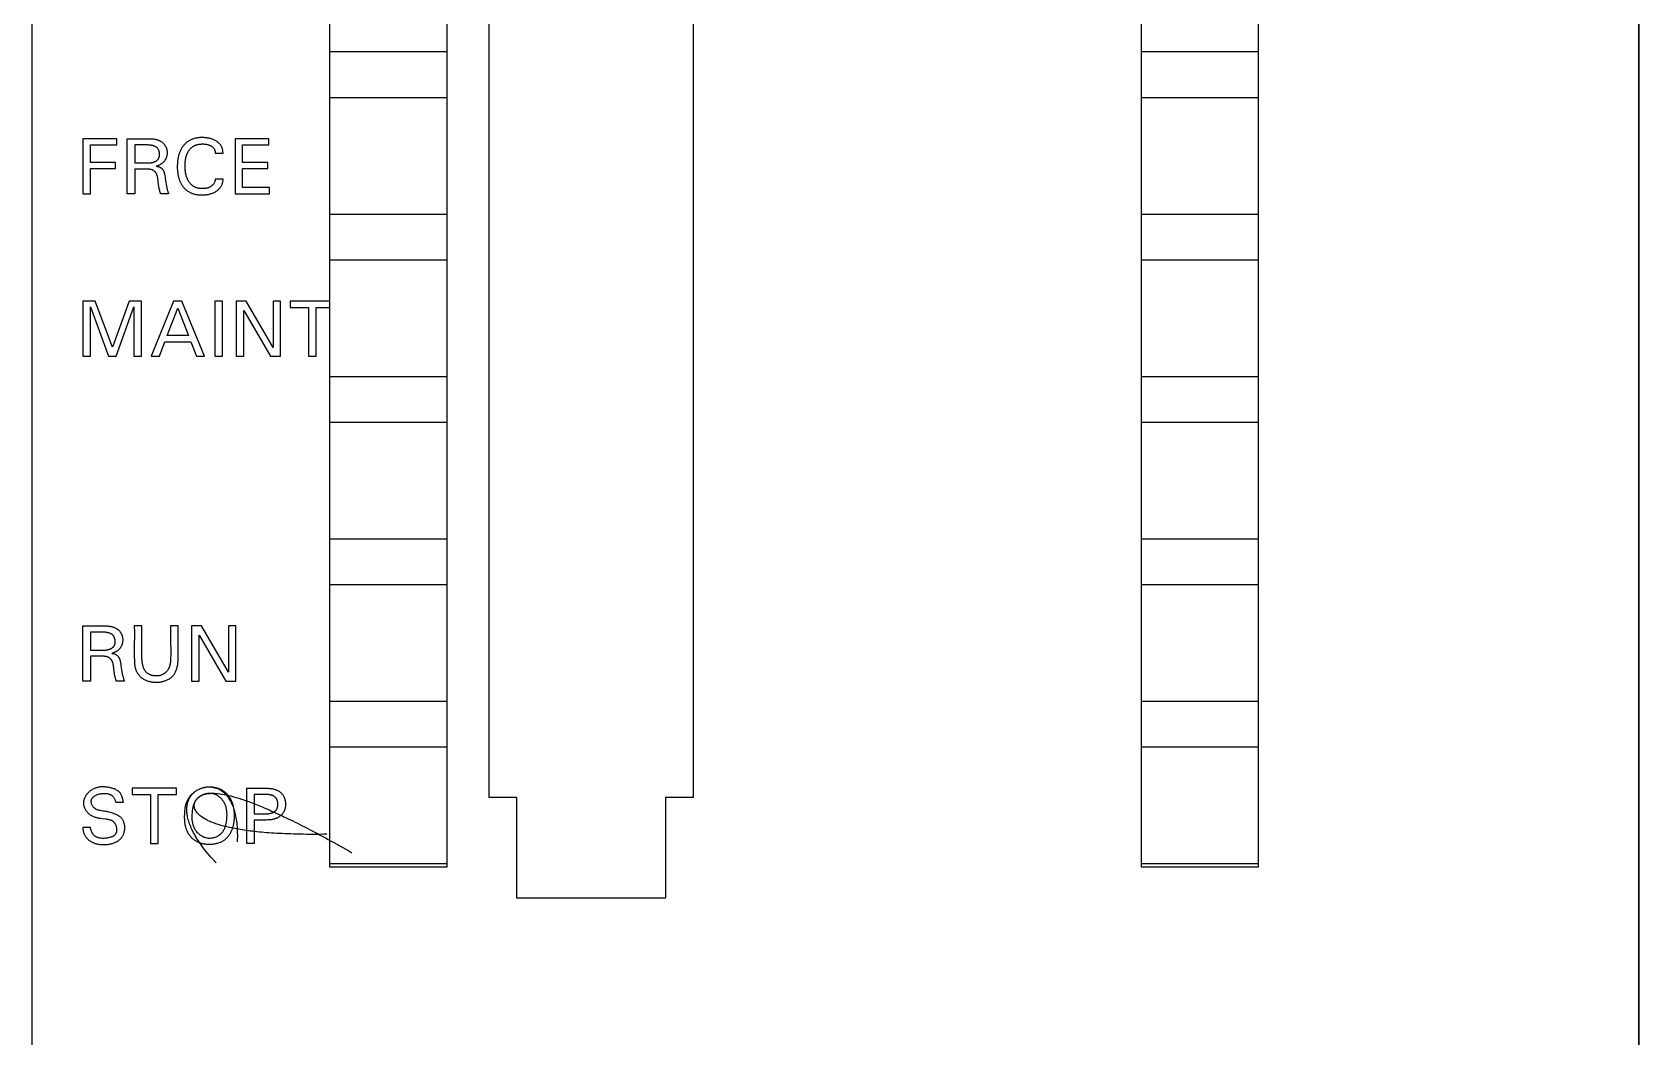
# Model space of a CAD drawing. Extents: x 430 to 1632, y -19 to 271.
# Drawn here: x 542.46 to 570.5, y 200.49 to 218.01 of the extents above; entities that cross this region are included whole.
import ezdxf

# ---------------------------------------------------------------- set-up
doc = ezdxf.new("R2010")
doc.units = 0
doc.header["$LTSCALE"] = 5
doc.header["$MEASUREMENT"] = 0
doc.layers.get('0').update_dxf_attribs({"linetype": 'CONTINUOUS'})

msp = doc.modelspace()

# ---------------------------------------------------------------- linework, layer by layer
at = {"linetype": 'Continuous'}
for p, q in [((542.455, 177.546), (542.455, 249.49)), ((570.496, 249.49), (570.496, 177.546)), ((547.653, 203.446), (547.653, 233.979)), ((549.692, 233.979), (549.692, 203.446)), ((561.815, 203.446), (561.815, 233.979)), ((563.854, 233.979), (563.854, 203.446)), ((550.428, 232.648), (550.428, 204.664)), ((553.997, 204.664), (553.997, 232.648)), ((549.692, 217.665), (547.653, 217.665)), ((563.854, 217.665), (561.815, 217.665)), ((547.653, 216.871), (549.692, 216.871)), ((561.815, 216.871), (563.854, 216.871)), ((543.34, 216.152), (543.34, 215.189)), ((543.933, 216.152), (543.34, 216.152)), ((543.471, 215.739), (543.471, 216.043)), ((543.471, 216.043), (543.933, 216.043)), ((543.933, 216.043), (543.933, 216.152)), ((544.114, 215.189), (544.114, 216.152)), ((544.114, 216.152), (544.476, 216.152)), ((544.245, 216.043), (544.245, 215.73)), ((545.997, 216.152), (545.997, 215.189)), ((546.584, 216.152), (545.997, 216.152)), ((546.129, 215.739), (546.129, 216.043)), ((546.129, 216.043), (546.584, 216.043)), ((546.584, 216.043), (546.584, 216.152)), ((543.909, 215.739), (543.471, 215.739)), ((543.909, 215.63), (543.909, 215.739)), ((544.245, 215.73), (544.293, 215.73)), ((544.293, 215.73), (544.342, 215.73)), ((545.652, 215.897), (545.787, 215.897)), ((546.566, 215.739), (546.129, 215.739)), ((546.566, 215.63), (546.566, 215.739)), ((543.471, 215.189), (543.471, 215.63)), ((543.471, 215.63), (543.909, 215.63)), ((544.245, 215.62), (544.245, 215.189)), ((544.779, 215.455), (544.79, 215.382)), ((545.787, 215.444), (545.652, 215.444)), ((546.129, 215.298), (546.129, 215.63)), ((546.129, 215.63), (546.566, 215.63)), ((543.34, 215.189), (543.471, 215.189)), ((544.245, 215.189), (544.114, 215.189)), ((544.837, 215.19), (544.697, 215.19)), ((545.997, 215.189), (546.597, 215.189)), ((546.597, 215.298), (546.129, 215.298)), ((546.597, 215.189), (546.597, 215.298)), ((549.692, 214.832), (547.653, 214.832)), ((563.854, 214.832), (561.815, 214.832)), ((547.653, 214.039), (549.692, 214.039)), ((561.815, 214.039), (563.854, 214.039)), ((543.34, 213.32), (543.34, 212.357)), ((543.553, 213.32), (543.34, 213.32)), ((543.471, 212.357), (543.471, 213.219)), ((543.471, 213.219), (543.789, 212.357)), ((543.856, 212.514), (543.553, 213.32)), ((544.148, 213.32), (543.856, 212.514)), ((543.921, 212.357), (544.23, 213.22)), ((544.362, 213.32), (544.148, 213.32)), ((544.23, 213.22), (544.23, 212.357)), ((544.362, 212.357), (544.362, 213.32)), ((544.925, 213.32), (544.53, 212.357)), ((544.814, 212.717), (544.998, 213.195)), ((545.07, 213.32), (544.925, 213.32)), ((544.998, 213.195), (545.183, 212.717)), ((545.465, 212.357), (545.07, 213.32)), ((545.644, 213.32), (545.644, 212.357)), ((545.775, 213.32), (545.644, 213.32)), ((545.775, 212.357), (545.775, 213.32)), ((546.017, 213.32), (546.017, 212.357)), ((546.188, 213.32), (546.017, 213.32)), ((546.148, 212.357), (546.148, 213.155)), ((546.148, 213.155), (546.613, 212.357)), ((546.659, 212.512), (546.188, 213.32)), ((546.659, 213.32), (546.659, 212.512)), ((546.79, 213.32), (546.659, 213.32)), ((546.79, 212.357), (546.79, 213.32)), ((546.956, 213.32), (546.956, 213.21)), ((547.653, 213.32), (546.956, 213.32)), ((546.956, 213.21), (547.279, 213.21)), ((547.279, 213.21), (547.279, 212.357)), ((547.411, 212.357), (547.411, 213.21)), ((547.411, 213.21), (547.653, 213.21)), ((544.676, 212.357), (544.771, 212.608)), ((544.771, 212.608), (545.225, 212.608)), ((545.183, 212.717), (544.814, 212.717)), ((545.225, 212.608), (545.322, 212.357)), ((543.34, 212.357), (543.471, 212.357)), ((543.789, 212.357), (543.921, 212.357)), ((544.23, 212.357), (544.362, 212.357)), ((544.53, 212.357), (544.676, 212.357)), ((545.322, 212.357), (545.465, 212.357)), ((545.644, 212.357), (545.775, 212.357)), ((546.017, 212.357), (546.148, 212.357)), ((546.613, 212.357), (546.79, 212.357)), ((547.279, 212.357), (547.411, 212.357)), ((549.692, 212), (547.653, 212)), ((563.854, 212), (561.815, 212)), ((547.653, 211.207), (549.692, 211.207)), ((561.815, 211.207), (563.854, 211.207)), ((549.692, 209.167), (547.653, 209.167)), ((563.854, 209.167), (561.815, 209.167)), ((547.653, 208.374), (549.692, 208.374)), ((561.815, 208.374), (563.854, 208.374)), ((543.34, 206.692), (543.34, 207.655)), ((543.34, 207.655), (543.702, 207.655)), ((543.471, 207.546), (543.471, 207.232)), ((544.238, 207.655), (544.239, 207.543)), ((544.37, 207.655), (544.238, 207.655)), ((545.003, 207.655), (544.872, 207.655)), ((545.239, 207.655), (545.239, 206.692)), ((545.41, 207.655), (545.239, 207.655)), ((545.881, 206.847), (545.41, 207.655)), ((545.881, 207.655), (545.881, 206.847)), ((546.012, 207.655), (545.881, 207.655)), ((546.012, 206.692), (546.012, 207.655)), ((543.471, 207.232), (543.519, 207.232)), ((543.519, 207.232), (543.568, 207.232)), ((545.37, 206.692), (545.37, 207.49)), ((545.37, 207.49), (545.835, 206.692)), ((543.471, 207.123), (543.471, 206.692)), ((544.005, 206.958), (544.016, 206.885)), ((543.471, 206.692), (543.34, 206.692)), ((544.063, 206.692), (543.923, 206.692)), ((545.239, 206.692), (545.37, 206.692)), ((545.835, 206.692), (546.012, 206.692)), ((549.692, 206.335), (547.653, 206.335)), ((563.854, 206.335), (561.815, 206.335)), ((547.653, 205.542), (549.692, 205.542)), ((561.815, 205.542), (563.854, 205.542)), ((544.198, 204.822), (544.198, 204.713)), ((544.976, 204.822), (544.198, 204.822)), ((544.198, 204.713), (544.521, 204.713)), ((544.521, 204.713), (544.521, 203.859)), ((544.653, 203.859), (544.653, 204.713)), ((544.653, 204.713), (544.976, 204.713)), ((544.976, 204.713), (544.976, 204.822)), ((546.201, 203.859), (546.201, 204.822)), ((546.201, 204.822), (546.318, 204.822)), ((546.332, 204.713), (546.332, 204.377)), ((543.913, 204.581), (544.047, 204.581)), ((550.428, 204.664), (550.91, 204.664)), ((550.91, 204.664), (550.91, 202.908)), ((553.516, 202.908), (553.516, 204.664)), ((553.516, 204.664), (553.997, 204.664)), ((546.332, 204.377), (546.419, 204.377)), ((546.332, 204.268), (546.332, 203.859)), ((543.472, 204.138), (543.34, 204.138)), ((544.521, 203.859), (544.653, 203.859)), ((546.332, 203.859), (546.201, 203.859)), ((549.692, 203.502), (547.653, 203.502)), ((549.692, 203.446), (547.653, 203.446)), ((563.854, 203.502), (561.815, 203.502)), ((563.854, 203.446), (561.815, 203.446)), ((550.91, 202.908), (553.516, 202.908))]:
    msp.add_line(p, q, dxfattribs=at)
msp.add_line((570.496, 177.561), (570.496, 248.992))
at = {"color": 7, "linetype": 'Continuous'}
msp.add_line((542.455, 86.058), (542.455, 248.64), dxfattribs=at)
at = {"linetype": 'Continuous'}
for points in [[(544.342, 216.043), (544.293, 216.043), (544.245, 216.043)], [(544.342, 215.73), (544.366, 215.73), (544.39, 215.73), (544.414, 215.729), (544.438, 215.729), (544.462, 215.729), (544.474, 215.729), (544.486, 215.729), (544.498, 215.73), (544.51, 215.731), (544.522, 215.732), (544.534, 215.733), (544.54, 215.734), (544.546, 215.735), (544.552, 215.736), (544.558, 215.737), (544.564, 215.739), (544.57, 215.74), (544.576, 215.742), (544.581, 215.744), (544.587, 215.746), (544.593, 215.748), (544.598, 215.751), (544.604, 215.753), (544.609, 215.756), (544.614, 215.759), (544.62, 215.762), (544.625, 215.766), (544.63, 215.77), (544.634, 215.774), (544.639, 215.778), (544.643, 215.782), (544.647, 215.786), (544.651, 215.791), (544.655, 215.796), (544.658, 215.801), (544.662, 215.806), (544.664, 215.811), (544.667, 215.816), (544.669, 215.822), (544.671, 215.828), (544.673, 215.833), (544.675, 215.839), (544.676, 215.845), (544.677, 215.851), (544.678, 215.857), (544.678, 215.864), (544.678, 215.87), (544.679, 215.876), (544.678, 215.882), (544.678, 215.889), (544.678, 215.895), (544.677, 215.901), (544.676, 215.907), (544.675, 215.914), (544.674, 215.92), (544.672, 215.926), (544.67, 215.932), (544.668, 215.938), (544.666, 215.944), (544.664, 215.949), (544.661, 215.955), (544.659, 215.96), (544.656, 215.966), (544.653, 215.971), (544.649, 215.976), (544.646, 215.981), (544.642, 215.985), (544.638, 215.99), (544.634, 215.994), (544.629, 215.998), (544.625, 216.002), (544.62, 216.005), (544.615, 216.008), (544.61, 216.012), (544.604, 216.014), (544.599, 216.017), (544.594, 216.02), (544.588, 216.022), (544.582, 216.024), (544.576, 216.026), (544.57, 216.028), (544.564, 216.03), (544.558, 216.031), (544.552, 216.033), (544.546, 216.034), (544.54, 216.035), (544.534, 216.036), (544.522, 216.038), (544.51, 216.039), (544.498, 216.041), (544.486, 216.041), (544.474, 216.042), (544.462, 216.042), (544.438, 216.043), (544.414, 216.043), (544.39, 216.043), (544.342, 216.043)], [(544.476, 216.152), (544.492, 216.152), (544.509, 216.152), (544.525, 216.151), (544.542, 216.15), (544.558, 216.149), (544.575, 216.147), (544.591, 216.144), (544.599, 216.142), (544.607, 216.141), (544.616, 216.139), (544.624, 216.137), (544.632, 216.134), (544.64, 216.132), (544.648, 216.129), (544.656, 216.126), (544.664, 216.123), (544.672, 216.12), (544.679, 216.116), (544.687, 216.112), (544.694, 216.109), (544.702, 216.104), (544.709, 216.1), (544.716, 216.095), (544.722, 216.09), (544.729, 216.085), (544.735, 216.08), (544.742, 216.075), (544.747, 216.069), (544.753, 216.063), (544.758, 216.057), (544.764, 216.05), (544.768, 216.043), (544.773, 216.037), (544.777, 216.029), (544.781, 216.022), (544.785, 216.015), (544.789, 216.007), (544.792, 215.999), (544.795, 215.992), (544.798, 215.984), (544.8, 215.976), (544.803, 215.968), (544.804, 215.96), (544.806, 215.951), (544.808, 215.943), (544.809, 215.935), (544.81, 215.927), (544.81, 215.918), (544.81, 215.91), (544.81, 215.902), (544.81, 215.893), (544.81, 215.885), (544.809, 215.877), (544.808, 215.869), (544.807, 215.861), (544.805, 215.852), (544.803, 215.844), (544.801, 215.836), (544.798, 215.828), (544.796, 215.82), (544.792, 215.813), (544.789, 215.805), (544.786, 215.797), (544.782, 215.79), (544.778, 215.783), (544.773, 215.776), (544.769, 215.769), (544.764, 215.762), (544.758, 215.756), (544.753, 215.749), (544.747, 215.743), (544.741, 215.738), (544.735, 215.732), (544.729, 215.727), (544.722, 215.722), (544.716, 215.717), (544.709, 215.712), (544.702, 215.708), (544.695, 215.703), (544.688, 215.699), (544.681, 215.695), (544.673, 215.691), (544.666, 215.688), (544.658, 215.685), (544.651, 215.681), (544.643, 215.679), (544.635, 215.676), (544.627, 215.673), (544.619, 215.671)], [(545.787, 215.897), (545.787, 215.91), (545.786, 215.923), (545.785, 215.937), (545.783, 215.95), (545.78, 215.963), (545.776, 215.976), (545.772, 215.988), (545.767, 216.001), (545.761, 216.013), (545.755, 216.025), (545.748, 216.036), (545.74, 216.047), (545.732, 216.057), (545.723, 216.067), (545.713, 216.076), (545.703, 216.085), (545.693, 216.093), (545.682, 216.101), (545.671, 216.109), (545.66, 216.116), (545.648, 216.122), (545.636, 216.128), (545.624, 216.133), (545.612, 216.139), (545.599, 216.143), (545.587, 216.147), (545.574, 216.151), (545.561, 216.155), (545.548, 216.158), (545.535, 216.161), (545.522, 216.163), (545.509, 216.165), (545.496, 216.167), (545.483, 216.168), (545.47, 216.169), (545.456, 216.17), (545.443, 216.171), (545.43, 216.171), (545.417, 216.171), (545.403, 216.171), (545.39, 216.17), (545.377, 216.17), (545.363, 216.168), (545.35, 216.167), (545.337, 216.165), (545.324, 216.163), (545.311, 216.161), (545.298, 216.158), (545.285, 216.154), (545.272, 216.151), (545.26, 216.146), (545.247, 216.142), (545.235, 216.137), (545.223, 216.131), (545.211, 216.125), (545.199, 216.119), (545.187, 216.112), (545.176, 216.105), (545.165, 216.097), (545.155, 216.089), (545.144, 216.081), (545.135, 216.072), (545.125, 216.063), (545.116, 216.053), (545.107, 216.043), (545.098, 216.033), (545.09, 216.023), (545.082, 216.012), (545.074, 216.001), (545.067, 215.99), (545.06, 215.978), (545.054, 215.967), (545.048, 215.955), (545.042, 215.943), (545.036, 215.931), (545.031, 215.919), (545.026, 215.906), (545.022, 215.894), (545.018, 215.881), (545.014, 215.868), (545.011, 215.856), (545.007, 215.843), (545.004, 215.83), (545.002, 215.817), (544.999, 215.804), (544.997, 215.79), (544.994, 215.764), (544.991, 215.738), (544.99, 215.711), (544.989, 215.685), (544.989, 215.658), (544.989, 215.632), (544.991, 215.605), (544.993, 215.579), (544.996, 215.552), (544.998, 215.539), (545, 215.526), (545.003, 215.513), (545.005, 215.5), (545.008, 215.487), (545.012, 215.474), (545.015, 215.461), (545.019, 215.449), (545.024, 215.436), (545.028, 215.424), (545.033, 215.411), (545.039, 215.399), (545.044, 215.387), (545.05, 215.375), (545.057, 215.363), (545.063, 215.352), (545.07, 215.341), (545.078, 215.33), (545.086, 215.319), (545.094, 215.308), (545.103, 215.298), (545.111, 215.288), (545.121, 215.279), (545.13, 215.27), (545.14, 215.261), (545.151, 215.252), (545.161, 215.244), (545.172, 215.237), (545.183, 215.229), (545.195, 215.223), (545.206, 215.216), (545.218, 215.21), (545.231, 215.205), (545.243, 215.2), (545.255, 215.195), (545.268, 215.191), (545.281, 215.187), (545.294, 215.184), (545.307, 215.181), (545.32, 215.178), (545.333, 215.176), (545.346, 215.174), (545.359, 215.173), (545.372, 215.172), (545.386, 215.171), (545.399, 215.17), (545.412, 215.17), (545.426, 215.17), (545.439, 215.17), (545.452, 215.171), (545.465, 215.172), (545.479, 215.173), (545.492, 215.174), (545.505, 215.176), (545.518, 215.178), (545.531, 215.181), (545.544, 215.184), (545.557, 215.187), (545.57, 215.19), (545.582, 215.194), (545.595, 215.199), (545.607, 215.204), (545.62, 215.209), (545.632, 215.215), (545.643, 215.221), (545.655, 215.227), (545.666, 215.234), (545.677, 215.242), (545.688, 215.25), (545.699, 215.258), (545.709, 215.267), (545.718, 215.276), (545.727, 215.286), (545.736, 215.296), (545.744, 215.306), (545.751, 215.318), (545.758, 215.329), (545.764, 215.341), (545.769, 215.353), (545.774, 215.366), (545.778, 215.379), (545.781, 215.391), (545.784, 215.405), (545.786, 215.418), (545.787, 215.431), (545.787, 215.444)], [(545.652, 215.444), (545.651, 215.435), (545.649, 215.426), (545.647, 215.417), (545.644, 215.409), (545.641, 215.4), (545.638, 215.391), (545.634, 215.383), (545.63, 215.375), (545.625, 215.367), (545.62, 215.36), (545.614, 215.353), (545.608, 215.346), (545.601, 215.339), (545.595, 215.333), (545.587, 215.327), (545.58, 215.322), (545.572, 215.317), (545.565, 215.312), (545.556, 215.308), (545.548, 215.304), (545.54, 215.3), (545.531, 215.297), (545.523, 215.294), (545.514, 215.291), (545.505, 215.289), (545.496, 215.287), (545.487, 215.285), (545.478, 215.283), (545.469, 215.282), (545.46, 215.281), (545.451, 215.281), (545.442, 215.28), (545.433, 215.28), (545.424, 215.28), (545.415, 215.28), (545.405, 215.28), (545.396, 215.281), (545.387, 215.282), (545.378, 215.283), (545.369, 215.284), (545.36, 215.286), (545.351, 215.288), (545.342, 215.29), (545.333, 215.292), (545.324, 215.295), (545.316, 215.298), (545.307, 215.302), (545.299, 215.305), (545.291, 215.309), (545.283, 215.314), (545.275, 215.318), (545.267, 215.323), (545.259, 215.328), (545.252, 215.334), (545.245, 215.34), (545.238, 215.346), (545.231, 215.352), (545.225, 215.358), (545.219, 215.365), (545.213, 215.372), (545.207, 215.379), (545.201, 215.387), (545.196, 215.394), (545.191, 215.402), (545.186, 215.41), (545.181, 215.417), (545.177, 215.425), (545.173, 215.434), (545.169, 215.442), (545.165, 215.45), (545.161, 215.459), (545.158, 215.467), (545.155, 215.476), (545.152, 215.484), (545.146, 215.502), (545.142, 215.519), (545.138, 215.537), (545.134, 215.555), (545.131, 215.573), (545.129, 215.591), (545.127, 215.609), (545.125, 215.628), (545.124, 215.646), (545.124, 215.664), (545.124, 215.682), (545.124, 215.701), (545.125, 215.719), (545.126, 215.737), (545.127, 215.755), (545.13, 215.773), (545.132, 215.791), (545.136, 215.809), (545.14, 215.827), (545.142, 215.836), (545.145, 215.845), (545.148, 215.854), (545.15, 215.862), (545.154, 215.871), (545.157, 215.879), (545.16, 215.888), (545.164, 215.896), (545.168, 215.904), (545.172, 215.913), (545.177, 215.921), (545.181, 215.928), (545.186, 215.936), (545.191, 215.944), (545.197, 215.951), (545.202, 215.959), (545.208, 215.966), (545.214, 215.973), (545.22, 215.979), (545.227, 215.986), (545.233, 215.992), (545.24, 215.998), (545.248, 216.004), (545.255, 216.009), (545.262, 216.014), (545.27, 216.019), (545.278, 216.024), (545.286, 216.028), (545.294, 216.032), (545.303, 216.036), (545.311, 216.039), (545.32, 216.043), (545.329, 216.045), (545.337, 216.048), (545.346, 216.05), (545.355, 216.052), (545.364, 216.054), (545.373, 216.056), (545.382, 216.057), (545.391, 216.058), (545.401, 216.059), (545.41, 216.059), (545.419, 216.06), (545.428, 216.06), (545.437, 216.06), (545.446, 216.06), (545.455, 216.059), (545.465, 216.059), (545.474, 216.058), (545.483, 216.057), (545.492, 216.055), (545.501, 216.054), (545.51, 216.052), (545.519, 216.049), (545.527, 216.047), (545.536, 216.044), (545.545, 216.041), (545.553, 216.037), (545.561, 216.034), (545.569, 216.029), (545.577, 216.025), (545.585, 216.02), (545.593, 216.015), (545.6, 216.009), (545.607, 216.003), (545.614, 215.997), (545.62, 215.99), (545.625, 215.983), (545.63, 215.975), (545.635, 215.967), (545.639, 215.959), (545.643, 215.951), (545.646, 215.942), (545.648, 215.933), (545.65, 215.924), (545.651, 215.915), (545.652, 215.906), (545.652, 215.897)], [(544.619, 215.671), (544.626, 215.671), (544.632, 215.67), (544.639, 215.669), (544.645, 215.668), (544.651, 215.667), (544.657, 215.666), (544.663, 215.664), (544.669, 215.662), (544.675, 215.66), (544.68, 215.658), (544.686, 215.655), (544.691, 215.652), (544.696, 215.649), (544.701, 215.645), (544.706, 215.641), (544.711, 215.637), (544.716, 215.633), (544.72, 215.629), (544.725, 215.624), (544.729, 215.62), (544.733, 215.615), (544.737, 215.61), (544.74, 215.604), (544.743, 215.599), (544.746, 215.594), (544.749, 215.588), (544.752, 215.583), (544.754, 215.577), (544.756, 215.571), (544.758, 215.565), (544.76, 215.559), (544.762, 215.553), (544.763, 215.547), (544.765, 215.541), (544.767, 215.529), (544.77, 215.517), (544.772, 215.504), (544.776, 215.48), (544.779, 215.455)], [(544.358, 215.62), (544.302, 215.62), (544.245, 215.62)], [(544.697, 215.19), (544.693, 215.203), (544.689, 215.217), (544.685, 215.231), (544.682, 215.244), (544.678, 215.258), (544.675, 215.272), (544.672, 215.285), (544.669, 215.299), (544.666, 215.313), (544.664, 215.327), (544.662, 215.341), (544.66, 215.355), (544.658, 215.369), (544.657, 215.384), (544.654, 215.413), (544.653, 215.427), (544.651, 215.441), (544.649, 215.456), (544.648, 215.463), (544.647, 215.47), (544.646, 215.477), (544.644, 215.483), (544.643, 215.49), (544.641, 215.497), (544.639, 215.504), (544.637, 215.511), (544.634, 215.517), (544.631, 215.524), (544.629, 215.53), (544.625, 215.536), (544.622, 215.542), (544.618, 215.549), (544.614, 215.555), (544.61, 215.56), (544.606, 215.566), (544.601, 215.572), (544.596, 215.577), (544.591, 215.582), (544.585, 215.587), (544.579, 215.591), (544.574, 215.595), (544.568, 215.599), (544.561, 215.603), (544.555, 215.606), (544.549, 215.609), (544.542, 215.611), (544.535, 215.613), (544.529, 215.615), (544.522, 215.616), (544.515, 215.617), (544.508, 215.618), (544.5, 215.619), (544.493, 215.62), (544.486, 215.62), (544.472, 215.62), (544.443, 215.62), (544.415, 215.621), (544.358, 215.62)], [(544.79, 215.382), (544.794, 215.357), (544.796, 215.345), (544.798, 215.333), (544.801, 215.321), (544.803, 215.309), (544.806, 215.297), (544.808, 215.285), (544.811, 215.273), (544.814, 215.261), (544.818, 215.249), (544.821, 215.237), (544.825, 215.225), (544.829, 215.213), (544.833, 215.201), (544.837, 215.19)], [(543.568, 207.546), (543.519, 207.546), (543.471, 207.546)], [(543.568, 207.232), (543.592, 207.232), (543.616, 207.232), (543.64, 207.232), (543.664, 207.232), (543.688, 207.231), (543.7, 207.232), (543.712, 207.232), (543.724, 207.232), (543.736, 207.233), (543.748, 207.234), (543.76, 207.236), (543.766, 207.237), (543.772, 207.238), (543.778, 207.239), (543.784, 207.24), (543.79, 207.241), (543.796, 207.243), (543.802, 207.245), (543.807, 207.246), (543.813, 207.249), (543.819, 207.251), (543.824, 207.253), (543.83, 207.256), (543.835, 207.259), (543.84, 207.262), (543.846, 207.265), (543.851, 207.269), (543.856, 207.272), (543.86, 207.276), (543.865, 207.28), (543.869, 207.285), (543.873, 207.289), (543.877, 207.294), (543.881, 207.298), (543.884, 207.303), (543.888, 207.308), (543.89, 207.314), (543.893, 207.319), (543.895, 207.325), (543.897, 207.33), (543.899, 207.336), (543.901, 207.342), (543.902, 207.348), (543.903, 207.354), (543.904, 207.36), (543.904, 207.366), (543.904, 207.372), (543.905, 207.379), (543.904, 207.385), (543.904, 207.391), (543.904, 207.398), (543.903, 207.404), (543.902, 207.41), (543.901, 207.416), (543.9, 207.422), (543.898, 207.429), (543.896, 207.435), (543.894, 207.44), (543.892, 207.446), (543.89, 207.452), (543.887, 207.458), (543.885, 207.463), (543.882, 207.468), (543.879, 207.474), (543.875, 207.479), (543.872, 207.483), (543.868, 207.488), (543.864, 207.492), (543.86, 207.497), (543.855, 207.501), (543.851, 207.504), (543.846, 207.508), (543.841, 207.511), (543.836, 207.514), (543.831, 207.517), (543.825, 207.52), (543.82, 207.522), (543.814, 207.525), (543.808, 207.527), (543.802, 207.529), (543.796, 207.531), (543.79, 207.532), (543.784, 207.534), (543.778, 207.535), (543.772, 207.537), (543.766, 207.538), (543.76, 207.539), (543.748, 207.541), (543.736, 207.542), (543.724, 207.543), (543.712, 207.544), (543.7, 207.545), (543.688, 207.545), (543.664, 207.546), (543.64, 207.546), (543.616, 207.546), (543.568, 207.546)], [(543.702, 207.655), (543.718, 207.655), (543.735, 207.654), (543.751, 207.654), (543.768, 207.653), (543.784, 207.651), (543.801, 207.649), (543.817, 207.647), (543.825, 207.645), (543.834, 207.643), (543.842, 207.641), (543.85, 207.639), (543.858, 207.637), (543.866, 207.635), (543.874, 207.632), (543.882, 207.629), (543.89, 207.626), (543.898, 207.622), (543.905, 207.619), (543.913, 207.615), (543.92, 207.611), (543.928, 207.607), (543.935, 207.603), (543.942, 207.598), (543.949, 207.593), (543.955, 207.588), (543.961, 207.583), (543.968, 207.577), (543.973, 207.572), (543.979, 207.566), (543.984, 207.559), (543.99, 207.553), (543.994, 207.546), (543.999, 207.539), (544.003, 207.532), (544.007, 207.525), (544.011, 207.517), (544.015, 207.51), (544.018, 207.502), (544.021, 207.494), (544.024, 207.486), (544.026, 207.478), (544.029, 207.47), (544.03, 207.462), (544.032, 207.454), (544.034, 207.446), (544.035, 207.438), (544.036, 207.429), (544.036, 207.421), (544.036, 207.413), (544.037, 207.404), (544.036, 207.396), (544.036, 207.388), (544.035, 207.38), (544.034, 207.371), (544.033, 207.363), (544.031, 207.355), (544.029, 207.347), (544.027, 207.339), (544.024, 207.331), (544.022, 207.323), (544.018, 207.315), (544.015, 207.308), (544.012, 207.3), (544.008, 207.293), (544.004, 207.286), (543.999, 207.278), (543.995, 207.272), (543.99, 207.265), (543.984, 207.258), (543.979, 207.252), (543.973, 207.246), (543.967, 207.24), (543.961, 207.235), (543.955, 207.229), (543.949, 207.224), (543.942, 207.219), (543.935, 207.215), (543.928, 207.21), (543.921, 207.206), (543.914, 207.202), (543.907, 207.198), (543.899, 207.194), (543.892, 207.191), (543.884, 207.187), (543.877, 207.184), (543.869, 207.181), (543.861, 207.178), (543.853, 207.176), (543.845, 207.174)], [(544.239, 207.543), (544.239, 207.486), (544.239, 207.43), (544.238, 207.374), (544.238, 207.318), (544.238, 207.262), (544.238, 207.206), (544.238, 207.15), (544.238, 207.094), (544.239, 207.066), (544.239, 207.038), (544.241, 207.01), (544.242, 206.996), (544.243, 206.982), (544.245, 206.968), (544.247, 206.954), (544.25, 206.94), (544.253, 206.926), (544.257, 206.912), (544.261, 206.899), (544.266, 206.886), (544.272, 206.872), (544.277, 206.859), (544.284, 206.847), (544.291, 206.834), (544.298, 206.822), (544.306, 206.81), (544.315, 206.799), (544.324, 206.788), (544.333, 206.778), (544.343, 206.768), (544.354, 206.759), (544.365, 206.75), (544.376, 206.742), (544.388, 206.734), (544.4, 206.726), (544.413, 206.72), (544.425, 206.713), (544.438, 206.707), (544.452, 206.702), (544.465, 206.697), (544.479, 206.692), (544.492, 206.688), (544.506, 206.684), (544.52, 206.681), (544.534, 206.678), (544.548, 206.676), (544.562, 206.674), (544.576, 206.672), (544.59, 206.671), (544.604, 206.671), (544.618, 206.67), (544.632, 206.67), (544.646, 206.671), (544.66, 206.672), (544.674, 206.673), (544.688, 206.675), (544.702, 206.678), (544.716, 206.68), (544.731, 206.683), (544.744, 206.687), (544.758, 206.691), (544.772, 206.696), (544.786, 206.7), (544.799, 206.706), (544.812, 206.712), (544.825, 206.718), (544.838, 206.725), (544.85, 206.732), (544.862, 206.74), (544.874, 206.748), (544.885, 206.756), (544.895, 206.766), (544.905, 206.775), (544.915, 206.785), (544.924, 206.796), (544.932, 206.807), (544.94, 206.818), (544.947, 206.83), (544.953, 206.842), (544.959, 206.855), (544.965, 206.868), (544.97, 206.881), (544.975, 206.894), (544.979, 206.908), (544.983, 206.922), (544.987, 206.936), (544.99, 206.95), (544.992, 206.965), (544.995, 206.979), (544.997, 206.994), (544.999, 207.008), (545, 207.023), (545.002, 207.037), (545.003, 207.066), (545.005, 207.094), (545.005, 207.123), (545.005, 207.151), (545.004, 207.206), (545.003, 207.262), (545.002, 207.318), (545.002, 207.374), (545.003, 207.486)], [(544.872, 207.655), (544.872, 207.59), (544.872, 207.525), (544.871, 207.46), (544.872, 207.396), (544.872, 207.331), (544.873, 207.267), (544.874, 207.202), (544.873, 207.17), (544.873, 207.137), (544.872, 207.104), (544.871, 207.071), (544.871, 207.055), (544.869, 207.038), (544.868, 207.022), (544.866, 207.006), (544.864, 206.99), (544.86, 206.974), (544.859, 206.966), (544.857, 206.958), (544.854, 206.95), (544.852, 206.943), (544.849, 206.935), (544.846, 206.928), (544.843, 206.92), (544.839, 206.913), (544.836, 206.906), (544.832, 206.899), (544.827, 206.892), (544.823, 206.885), (544.818, 206.878), (544.813, 206.872), (544.808, 206.865), (544.802, 206.859), (544.797, 206.853), (544.791, 206.847), (544.784, 206.842), (544.778, 206.836), (544.772, 206.831), (544.765, 206.826), (544.758, 206.821), (544.751, 206.817), (544.744, 206.812), (544.736, 206.808), (544.729, 206.804), (544.721, 206.801), (544.713, 206.797), (544.706, 206.794), (544.698, 206.791), (544.689, 206.789), (544.681, 206.787), (544.673, 206.785), (544.664, 206.783), (544.656, 206.782), (544.647, 206.781), (544.639, 206.78), (544.63, 206.78), (544.622, 206.78), (544.613, 206.78), (544.604, 206.78), (544.596, 206.781), (544.587, 206.782), (544.579, 206.783), (544.57, 206.785), (544.562, 206.786), (544.553, 206.788), (544.545, 206.791), (544.537, 206.793), (544.529, 206.796), (544.521, 206.799), (544.513, 206.802), (544.506, 206.806), (544.498, 206.81), (544.491, 206.814), (544.484, 206.818), (544.477, 206.822), (544.471, 206.827), (544.464, 206.832), (544.458, 206.837), (544.452, 206.843), (544.447, 206.848), (544.441, 206.854), (544.436, 206.86), (544.431, 206.866), (544.427, 206.873), (544.423, 206.879), (544.418, 206.886), (544.414, 206.893), (544.411, 206.9), (544.407, 206.907), (544.404, 206.915), (544.401, 206.922), (544.398, 206.93), (544.395, 206.938), (544.39, 206.954), (544.386, 206.97), (544.382, 206.986), (544.379, 207.003), (544.377, 207.02), (544.374, 207.037), (544.373, 207.054), (544.371, 207.071), (544.37, 207.088), (544.369, 207.105), (544.368, 207.122), (544.367, 207.138), (544.367, 207.171), (544.367, 207.203), (544.367, 207.236), (544.368, 207.268), (544.369, 207.331), (544.37, 207.363), (544.371, 207.395), (544.371, 207.428), (544.371, 207.46), (544.371, 207.525), (544.37, 207.59), (544.37, 207.655)], [(545.003, 207.486), (545.003, 207.543), (545.003, 207.599), (545.003, 207.655)], [(543.584, 207.123), (543.528, 207.123), (543.471, 207.123)], [(543.923, 206.692), (543.919, 206.706), (543.915, 206.72), (543.911, 206.733), (543.908, 206.747), (543.904, 206.761), (543.901, 206.774), (543.898, 206.788), (543.895, 206.802), (543.892, 206.816), (543.89, 206.83), (543.888, 206.844), (543.886, 206.858), (543.884, 206.872), (543.883, 206.886), (543.88, 206.915), (543.879, 206.93), (543.877, 206.944), (543.875, 206.958), (543.874, 206.965), (543.873, 206.972), (543.872, 206.979), (543.87, 206.986), (543.869, 206.993), (543.867, 207), (543.865, 207.007), (543.863, 207.013), (543.86, 207.02), (543.857, 207.026), (543.855, 207.033), (543.851, 207.039), (543.848, 207.045), (543.844, 207.051), (543.84, 207.057), (543.836, 207.063), (543.832, 207.069), (543.827, 207.074), (543.822, 207.08), (543.817, 207.085), (543.811, 207.089), (543.805, 207.094), (543.8, 207.098), (543.794, 207.102), (543.787, 207.105), (543.781, 207.109), (543.775, 207.111), (543.768, 207.114), (543.761, 207.116), (543.755, 207.118), (543.748, 207.119), (543.741, 207.12), (543.734, 207.121), (543.727, 207.122), (543.719, 207.122), (543.712, 207.123), (543.698, 207.123), (543.669, 207.123), (543.641, 207.123), (543.584, 207.123)], [(543.845, 207.174), (543.852, 207.173), (543.859, 207.173), (543.865, 207.172), (543.871, 207.171), (543.877, 207.17), (543.883, 207.169), (543.889, 207.167), (543.895, 207.165), (543.901, 207.163), (543.906, 207.16), (543.912, 207.158), (543.917, 207.155), (543.922, 207.151), (543.927, 207.148), (543.932, 207.144), (543.937, 207.14), (543.942, 207.136), (543.946, 207.132), (543.951, 207.127), (543.955, 207.122), (543.959, 207.117), (543.963, 207.112), (543.966, 207.107), (543.969, 207.102), (543.972, 207.096), (543.975, 207.091), (543.978, 207.085), (543.98, 207.08), (543.982, 207.074), (543.984, 207.068), (543.986, 207.062), (543.988, 207.056), (543.989, 207.05), (543.991, 207.044), (543.993, 207.032), (543.996, 207.019), (543.998, 207.007), (544.002, 206.982), (544.005, 206.958)], [(544.016, 206.885), (544.02, 206.86), (544.022, 206.848), (544.024, 206.836), (544.027, 206.824), (544.029, 206.811), (544.032, 206.799), (544.034, 206.787), (544.037, 206.775), (544.041, 206.763), (544.044, 206.751), (544.047, 206.74), (544.051, 206.728), (544.055, 206.716), (544.059, 206.704), (544.063, 206.692)], [(543.34, 204.138), (543.34, 204.127), (543.34, 204.115), (543.341, 204.104), (543.343, 204.093), (543.345, 204.082), (543.347, 204.072), (543.349, 204.061), (543.352, 204.051), (543.356, 204.041), (543.36, 204.031), (543.364, 204.021), (543.369, 204.011), (543.374, 204.001), (543.379, 203.992), (543.385, 203.982), (543.392, 203.973), (543.398, 203.964), (543.405, 203.956), (543.413, 203.947), (543.42, 203.939), (543.428, 203.932), (543.436, 203.924), (543.445, 203.917), (543.454, 203.91), (543.463, 203.904), (543.472, 203.898), (543.481, 203.892), (543.491, 203.887), (543.501, 203.882), (543.511, 203.877), (543.521, 203.873), (543.531, 203.869), (543.541, 203.865), (543.552, 203.861), (543.562, 203.858), (543.573, 203.855), (543.584, 203.852), (543.595, 203.85), (543.606, 203.848), (543.617, 203.846), (543.639, 203.842), (543.66, 203.84), (543.682, 203.838), (543.704, 203.838), (543.715, 203.838), (543.726, 203.838), (543.737, 203.839), (543.748, 203.839), (543.759, 203.84), (543.77, 203.841), (543.781, 203.843), (543.792, 203.844), (543.803, 203.846), (543.814, 203.849), (543.824, 203.851), (543.835, 203.854), (543.846, 203.857), (543.857, 203.86), (543.867, 203.863), (543.878, 203.867), (543.889, 203.871), (543.899, 203.875), (543.909, 203.88), (543.919, 203.885), (543.929, 203.89), (543.939, 203.895), (543.948, 203.901), (543.958, 203.907), (543.967, 203.913), (543.975, 203.92), (543.984, 203.927), (543.992, 203.935), (543.999, 203.942), (544.007, 203.95), (544.014, 203.959), (544.02, 203.967), (544.026, 203.976), (544.032, 203.986), (544.038, 203.995), (544.043, 204.005), (544.047, 204.015), (544.052, 204.025), (544.055, 204.036), (544.059, 204.046), (544.062, 204.057), (544.064, 204.068), (544.067, 204.079), (544.069, 204.09), (544.07, 204.102), (544.071, 204.113), (544.072, 204.125), (544.072, 204.136), (544.071, 204.148), (544.071, 204.159), (544.07, 204.171), (544.068, 204.182), (544.066, 204.193), (544.064, 204.204), (544.061, 204.215), (544.058, 204.226), (544.054, 204.237), (544.05, 204.247), (544.045, 204.257), (544.04, 204.266), (544.034, 204.276), (544.028, 204.285), (544.022, 204.293), (544.014, 204.301), (544.007, 204.309), (543.999, 204.316), (543.99, 204.323), (543.982, 204.33), (543.973, 204.336), (543.963, 204.341), (543.953, 204.347), (543.944, 204.352), (543.934, 204.357), (543.923, 204.362), (543.903, 204.37), (543.882, 204.378), (543.861, 204.386), (543.84, 204.392), (543.819, 204.399), (543.798, 204.404), (543.777, 204.409), (543.756, 204.414), (543.734, 204.417), (543.712, 204.421), (543.689, 204.424), (543.667, 204.427), (543.645, 204.431), (543.634, 204.433), (543.623, 204.435), (543.612, 204.438), (543.602, 204.441), (543.591, 204.445), (543.581, 204.449), (543.572, 204.454), (543.562, 204.46), (543.553, 204.466), (543.544, 204.473), (543.536, 204.48), (543.528, 204.489), (543.521, 204.498), (543.514, 204.507), (543.508, 204.517), (543.503, 204.528), (543.498, 204.539), (543.494, 204.55), (543.491, 204.561), (543.489, 204.572), (543.488, 204.578), (543.487, 204.583), (543.487, 204.589), (543.487, 204.594), (543.487, 204.6), (543.488, 204.605), (543.488, 204.61), (543.489, 204.615), (543.491, 204.62), (543.492, 204.625), (543.494, 204.63), (543.496, 204.635), (543.499, 204.639), (543.501, 204.644), (543.504, 204.648), (543.507, 204.652), (543.511, 204.656), (543.514, 204.66), (543.522, 204.668), (543.53, 204.675), (543.539, 204.682), (543.549, 204.689), (543.559, 204.695), (543.57, 204.7), (543.581, 204.705), (543.593, 204.71), (543.604, 204.714), (543.616, 204.718), (543.628, 204.722), (543.64, 204.725), (543.653, 204.727), (543.665, 204.729), (543.677, 204.731), (543.689, 204.732), (543.701, 204.733), (543.713, 204.733), (543.725, 204.733), (543.736, 204.732), (543.748, 204.731), (543.759, 204.73), (543.77, 204.728), (543.781, 204.725), (543.792, 204.722), (543.802, 204.719), (543.812, 204.715), (543.821, 204.71), (543.83, 204.705), (543.839, 204.7)], [(544.047, 204.581), (544.044, 204.598), (544.042, 204.613), (544.039, 204.628), (544.035, 204.643), (544.031, 204.657), (544.027, 204.671), (544.022, 204.684), (544.016, 204.696), (544.01, 204.709), (544.004, 204.72), (543.996, 204.731), (543.989, 204.741), (543.98, 204.751), (543.971, 204.76), (543.961, 204.769), (543.951, 204.777), (543.94, 204.784), (543.928, 204.791), (543.916, 204.798), (543.903, 204.804), (543.891, 204.809), (543.877, 204.814), (543.864, 204.819), (543.85, 204.823), (543.836, 204.826), (543.822, 204.83), (543.807, 204.833), (543.793, 204.835), (543.778, 204.838), (543.764, 204.84), (543.749, 204.841), (543.735, 204.843), (543.721, 204.844), (543.706, 204.845), (543.692, 204.845), (543.678, 204.845), (543.664, 204.844), (543.65, 204.844), (543.636, 204.842), (543.622, 204.84), (543.609, 204.838), (543.595, 204.835), (543.582, 204.832), (543.568, 204.828), (543.555, 204.823), (543.542, 204.818), (543.529, 204.812), (543.516, 204.806), (543.504, 204.799), (543.491, 204.791), (543.479, 204.783), (543.467, 204.774), (543.456, 204.764), (543.445, 204.754), (543.434, 204.744), (543.424, 204.733), (543.414, 204.722), (543.404, 204.71), (543.396, 204.698), (543.388, 204.686), (543.38, 204.673), (543.374, 204.66), (543.368, 204.647), (543.363, 204.634), (543.358, 204.62), (543.357, 204.613), (543.355, 204.607), (543.354, 204.6), (543.352, 204.593), (543.352, 204.586), (543.351, 204.579), (543.351, 204.572), (543.35, 204.565), (543.351, 204.558), (543.351, 204.551), (543.352, 204.544), (543.352, 204.537), (543.354, 204.53), (543.355, 204.523), (543.358, 204.51), (543.363, 204.496), (543.368, 204.483), (543.374, 204.469), (543.38, 204.456), (543.387, 204.444), (543.395, 204.432), (543.404, 204.42), (543.413, 204.409), (543.423, 204.398), (543.433, 204.388), (543.443, 204.378), (543.454, 204.369), (543.465, 204.361), (543.476, 204.353), (543.488, 204.346), (543.5, 204.34), (543.513, 204.334), (543.525, 204.328), (543.538, 204.324), (543.551, 204.319), (543.565, 204.315), (543.578, 204.311), (543.592, 204.308), (543.606, 204.305), (543.62, 204.303), (543.634, 204.3), (543.648, 204.298), (543.677, 204.294), (543.736, 204.288)], [(545.245, 203.953), (545.235, 203.963), (545.226, 203.973), (545.217, 203.984), (545.208, 203.995), (545.2, 204.006), (545.192, 204.017), (545.185, 204.029), (545.178, 204.041), (545.171, 204.053), (545.165, 204.065), (545.159, 204.077), (545.154, 204.09), (545.149, 204.103), (545.145, 204.116), (545.141, 204.129), (545.137, 204.142), (545.134, 204.155), (545.131, 204.169), (545.128, 204.182), (545.126, 204.196), (545.122, 204.223), (545.119, 204.251), (545.118, 204.279), (545.117, 204.308), (545.117, 204.336), (545.118, 204.365), (545.119, 204.393), (545.121, 204.421), (545.124, 204.45), (545.127, 204.477), (545.132, 204.505), (545.134, 204.518), (545.138, 204.532), (545.141, 204.545), (545.145, 204.558), (545.149, 204.571), (545.154, 204.584), (545.159, 204.597), (545.165, 204.609), (545.171, 204.621), (545.177, 204.633), (545.184, 204.645), (545.192, 204.657), (545.2, 204.668), (545.208, 204.679), (545.216, 204.69), (545.225, 204.7), (545.235, 204.71), (545.245, 204.72), (545.255, 204.73), (545.265, 204.739), (545.276, 204.748), (545.287, 204.757), (545.298, 204.765), (545.31, 204.773), (545.322, 204.781), (545.334, 204.788), (545.346, 204.795), (545.359, 204.801), (545.371, 204.807), (545.384, 204.813), (545.398, 204.818), (545.411, 204.823), (545.424, 204.827), (545.438, 204.831), (545.452, 204.835), (545.466, 204.838), (545.48, 204.84), (545.494, 204.842), (545.508, 204.844), (545.522, 204.845), (545.536, 204.846), (545.551, 204.846), (545.565, 204.845), (545.58, 204.844), (545.594, 204.842), (545.608, 204.84), (545.623, 204.837), (545.637, 204.834), (545.651, 204.83), (545.665, 204.826), (545.68, 204.821), (545.694, 204.815), (545.708, 204.809), (545.721, 204.802), (545.735, 204.794), (545.749, 204.786), (545.762, 204.777), (545.775, 204.767), (545.788, 204.757), (545.801, 204.746), (545.814, 204.734), (545.827, 204.722), (545.839, 204.708), (545.851, 204.695), (545.863, 204.68), (545.874, 204.665), (545.885, 204.648), (545.896, 204.632), (545.907, 204.614), (545.917, 204.595), (545.927, 204.576), (545.937, 204.556), (545.946, 204.535), (545.955, 204.513), (545.963, 204.491), (545.971, 204.467), (545.979, 204.443), (545.986, 204.418), (545.993, 204.392), (546, 204.365), (546.006, 204.337), (546.011, 204.309), (546.016, 204.279), (546.021, 204.248), (546.025, 204.217), (546.028, 204.185), (546.031, 204.151), (546.033, 204.117), (546.035, 204.082), (546.036, 204.045), (546.037, 204.008), (546.037, 203.97), (546.036, 203.931), (546.035, 203.89)], [(545.668, 203.519), (545.652, 203.536), (545.636, 203.554), (545.62, 203.571), (545.604, 203.588), (545.589, 203.605), (545.574, 203.622), (545.545, 203.655), (545.518, 203.688), (545.491, 203.721), (545.466, 203.753), (545.442, 203.784), (545.419, 203.815), (545.397, 203.846), (545.376, 203.876), (545.356, 203.906), (545.337, 203.935), (545.319, 203.964), (545.302, 203.992), (545.287, 204.02), (545.272, 204.047), (545.258, 204.074), (545.245, 204.1), (545.233, 204.126), (545.222, 204.152), (545.212, 204.177), (545.203, 204.201), (545.194, 204.226), (545.187, 204.249), (545.18, 204.272), (545.174, 204.295), (545.169, 204.317), (545.165, 204.339), (545.161, 204.36), (545.159, 204.381), (545.157, 204.401), (545.155, 204.421), (545.155, 204.441), (545.155, 204.46), (545.155, 204.478), (545.157, 204.496), (545.159, 204.514), (545.161, 204.531), (545.165, 204.548), (545.169, 204.564), (545.173, 204.58), (545.178, 204.595), (545.184, 204.61), (545.19, 204.625), (545.196, 204.638), (545.203, 204.652), (545.211, 204.665), (545.219, 204.678), (545.227, 204.69), (545.236, 204.701), (545.245, 204.713), (545.255, 204.723), (545.265, 204.734), (545.275, 204.744), (545.286, 204.753), (545.297, 204.762), (545.308, 204.77), (545.32, 204.778), (545.332, 204.786), (545.344, 204.793), (545.357, 204.8), (545.37, 204.806), (545.382, 204.812), (545.396, 204.817), (545.409, 204.822), (545.422, 204.827), (545.436, 204.831), (545.45, 204.834), (545.463, 204.837), (545.477, 204.84), (545.491, 204.842), (545.506, 204.844), (545.52, 204.845), (545.534, 204.846), (545.548, 204.847), (545.562, 204.847), (545.577, 204.846), (545.591, 204.845), (545.605, 204.844), (545.619, 204.842), (545.633, 204.84), (545.647, 204.837), (545.661, 204.834), (545.674, 204.83), (545.688, 204.826), (545.701, 204.822), (545.714, 204.817), (545.727, 204.812), (545.74, 204.806), (545.753, 204.8), (545.765, 204.793), (545.777, 204.786), (545.789, 204.778), (545.8, 204.77), (545.811, 204.762), (545.822, 204.753), (545.833, 204.744), (545.843, 204.734), (545.853, 204.724), (545.862, 204.714), (545.871, 204.704), (545.88, 204.693), (545.889, 204.682), (545.897, 204.67), (545.904, 204.659), (545.911, 204.647), (545.918, 204.635), (545.925, 204.623), (545.93, 204.61), (545.936, 204.598), (545.941, 204.585), (545.946, 204.572), (545.95, 204.559), (545.954, 204.546), (545.958, 204.533), (545.961, 204.519), (545.965, 204.506), (545.97, 204.479), (545.974, 204.452), (545.977, 204.424), (545.979, 204.396), (545.98, 204.369), (545.981, 204.341), (545.98, 204.313), (545.979, 204.286), (545.977, 204.258), (545.974, 204.231), (545.97, 204.204), (545.964, 204.177), (545.961, 204.163), (545.957, 204.15), (545.954, 204.137), (545.949, 204.124), (545.945, 204.111), (545.94, 204.097), (545.935, 204.085), (545.929, 204.072), (545.923, 204.059), (545.917, 204.046), (545.91, 204.034), (545.903, 204.022), (545.895, 204.01), (545.887, 203.998), (545.879, 203.987), (545.87, 203.976), (545.861, 203.965), (545.852, 203.955), (545.842, 203.945), (545.832, 203.936), (545.822, 203.927), (545.811, 203.919), (545.8, 203.911), (545.788, 203.903), (545.776, 203.896), (545.764, 203.89), (545.752, 203.884), (545.74, 203.878), (545.727, 203.873), (545.714, 203.868), (545.701, 203.863), (545.688, 203.859), (545.674, 203.856), (545.661, 203.853), (545.647, 203.85), (545.633, 203.847), (545.619, 203.845), (545.605, 203.843), (545.591, 203.842), (545.577, 203.841), (545.563, 203.841), (545.549, 203.84), (545.535, 203.84), (545.521, 203.841), (545.507, 203.842), (545.493, 203.843), (545.479, 203.844), (545.465, 203.846), (545.452, 203.849), (545.438, 203.851), (545.424, 203.855), (545.411, 203.858), (545.398, 203.862), (545.385, 203.866), (545.372, 203.871), (545.359, 203.876), (545.347, 203.882), (545.334, 203.888), (545.322, 203.895), (545.31, 203.902), (545.299, 203.909), (545.287, 203.917), (545.276, 203.926), (545.266, 203.934), (545.255, 203.944), (545.245, 203.953)], [(547.601, 204.02), (547.539, 204.019), (547.477, 204.018), (547.417, 204.018), (547.357, 204.018), (547.299, 204.018), (547.242, 204.018), (547.186, 204.019), (547.131, 204.02), (547.076, 204.021), (547.023, 204.022), (546.971, 204.024), (546.92, 204.026), (546.869, 204.027), (546.82, 204.03), (546.772, 204.032), (546.724, 204.035), (546.678, 204.037), (546.632, 204.04), (546.588, 204.044), (546.544, 204.047), (546.501, 204.051), (546.459, 204.054), (546.418, 204.058), (546.378, 204.062), (546.339, 204.067), (546.301, 204.071), (546.263, 204.076), (546.227, 204.08), (546.191, 204.085), (546.156, 204.09), (546.122, 204.096), (546.088, 204.101), (546.056, 204.106), (546.024, 204.112), (545.993, 204.118), (545.963, 204.124), (545.934, 204.13), (545.905, 204.136), (545.878, 204.142), (545.851, 204.149), (545.824, 204.155), (545.799, 204.162), (545.774, 204.168), (545.75, 204.175), (545.726, 204.182), (545.704, 204.189), (545.682, 204.196), (545.66, 204.203), (545.64, 204.211), (545.62, 204.218), (545.601, 204.225), (545.582, 204.233), (545.564, 204.24), (545.547, 204.248), (545.53, 204.256), (545.514, 204.263), (545.499, 204.271), (545.484, 204.279), (545.47, 204.287), (545.456, 204.295), (545.431, 204.311), (545.407, 204.327), (545.386, 204.343), (545.368, 204.359), (545.351, 204.376), (545.336, 204.392), (545.324, 204.408), (545.313, 204.424), (545.304, 204.44), (545.296, 204.456), (545.291, 204.472), (545.287, 204.488), (545.285, 204.503), (545.284, 204.518), (545.285, 204.533), (545.287, 204.548), (545.29, 204.562), (545.295, 204.576), (545.3, 204.59), (545.307, 204.603), (545.315, 204.616), (545.324, 204.628), (545.334, 204.64), (545.345, 204.651), (545.357, 204.662), (545.369, 204.672), (545.382, 204.681), (545.396, 204.69), (545.41, 204.698), (545.424, 204.706), (545.439, 204.712), (545.455, 204.718), (545.471, 204.723), (545.487, 204.728), (545.503, 204.731), (545.519, 204.734), (545.535, 204.735), (545.551, 204.736), (545.567, 204.736), (545.583, 204.734), (545.599, 204.732), (545.614, 204.728), (545.63, 204.724), (545.644, 204.719), (545.659, 204.712), (545.673, 204.705), (545.687, 204.697), (545.7, 204.689), (545.713, 204.679), (545.725, 204.669), (545.737, 204.659), (545.748, 204.647), (545.759, 204.636), (545.769, 204.624), (545.779, 204.611), (545.788, 204.598), (545.796, 204.585), (545.804, 204.571), (545.811, 204.558), (545.817, 204.544), (545.823, 204.53), (545.828, 204.515), (545.833, 204.501), (545.837, 204.486), (545.843, 204.457), (545.847, 204.427), (545.85, 204.396), (545.851, 204.366), (545.85, 204.334), (545.848, 204.303), (545.846, 204.271), (545.842, 204.239), (545.837, 204.207), (545.83, 204.176), (545.821, 204.146), (545.816, 204.132), (545.81, 204.117), (545.804, 204.103), (545.797, 204.09), (545.789, 204.077), (545.781, 204.064), (545.772, 204.052), (545.762, 204.04), (545.751, 204.029), (545.74, 204.019), (545.728, 204.009), (545.715, 204), (545.702, 203.991), (545.688, 203.983), (545.674, 203.976), (545.659, 203.97), (545.644, 203.964), (545.628, 203.959), (545.613, 203.955), (545.597, 203.952), (545.581, 203.95), (545.565, 203.948), (545.549, 203.948), (545.534, 203.948), (545.518, 203.95), (545.502, 203.952), (545.487, 203.956), (545.472, 203.96), (545.457, 203.965), (545.442, 203.972), (545.428, 203.979), (545.414, 203.986), (545.401, 203.995), (545.388, 204.004), (545.375, 204.014), (545.363, 204.025), (545.351, 204.036), (545.34, 204.047), (545.33, 204.059), (545.32, 204.072), (545.311, 204.084), (545.302, 204.098), (545.294, 204.111), (545.287, 204.125), (545.28, 204.139), (545.275, 204.153), (545.27, 204.167), (545.265, 204.182), (545.258, 204.211), (545.253, 204.241), (545.25, 204.272), (545.248, 204.303), (545.248, 204.335), (545.249, 204.366), (545.251, 204.398), (545.255, 204.43), (545.259, 204.462), (545.265, 204.493), (545.272, 204.523), (545.277, 204.538), (545.282, 204.552), (545.288, 204.566), (545.294, 204.58), (545.301, 204.594)], [(545.301, 204.594), (545.309, 204.607), (545.318, 204.619), (545.327, 204.631), (545.337, 204.643), (545.348, 204.654), (545.36, 204.665), (545.373, 204.675), (545.387, 204.684), (545.402, 204.692), (545.418, 204.7), (545.435, 204.707), (545.453, 204.714), (545.472, 204.719), (545.493, 204.724), (545.515, 204.728), (545.538, 204.731), (545.562, 204.733), (545.588, 204.734), (545.615, 204.735), (545.643, 204.734), (545.673, 204.732), (545.704, 204.729), (545.737, 204.725), (545.772, 204.72), (545.808, 204.713), (545.846, 204.706), (545.885, 204.697), (545.926, 204.687), (545.969, 204.675), (546.014, 204.663), (546.061, 204.648), (546.109, 204.633), (546.134, 204.625), (546.159, 204.616), (546.185, 204.607), (546.212, 204.598), (546.239, 204.588), (546.266, 204.578), (546.294, 204.567), (546.322, 204.556), (546.351, 204.545), (546.381, 204.533), (546.411, 204.521), (546.441, 204.509), (546.472, 204.496), (546.504, 204.483), (546.536, 204.469), (546.568, 204.455), (546.601, 204.44), (546.635, 204.425), (546.669, 204.41), (546.704, 204.394), (546.74, 204.378), (546.776, 204.361), (546.812, 204.344), (546.849, 204.326), (546.887, 204.308), (546.925, 204.29), (546.964, 204.271), (547.004, 204.251), (547.044, 204.231), (547.085, 204.211), (547.126, 204.19), (547.168, 204.169), (547.211, 204.147), (547.254, 204.125), (547.298, 204.102), (547.342, 204.079), (547.388, 204.055), (547.433, 204.031), (547.48, 204.006), (547.527, 203.981), (547.575, 203.955), (547.623, 203.928), (547.672, 203.901), (547.722, 203.874), (547.772, 203.846), (547.824, 203.818), (547.875, 203.789), (547.928, 203.759), (547.981, 203.729), (548.035, 203.698)], [(546.318, 204.822), (546.357, 204.822), (546.396, 204.822), (546.436, 204.823), (546.475, 204.823), (546.514, 204.823), (546.533, 204.823), (546.553, 204.822), (546.573, 204.822), (546.592, 204.82), (546.612, 204.819), (546.621, 204.818), (546.631, 204.816), (546.641, 204.815), (546.65, 204.813), (546.66, 204.811), (546.67, 204.809), (546.679, 204.806), (546.689, 204.803), (546.698, 204.8), (546.708, 204.797), (546.717, 204.793), (546.726, 204.789), (546.735, 204.785), (546.744, 204.78), (546.753, 204.775), (546.762, 204.77), (546.77, 204.764), (546.778, 204.759), (546.786, 204.752), (546.794, 204.746), (546.802, 204.74), (546.809, 204.733), (546.815, 204.725), (546.822, 204.718), (546.828, 204.71), (546.834, 204.702), (546.839, 204.694), (546.844, 204.686), (546.848, 204.677), (546.853, 204.668), (546.856, 204.659), (546.86, 204.65), (546.863, 204.641), (546.866, 204.631), (546.868, 204.621), (546.87, 204.612), (546.872, 204.602), (546.873, 204.592), (546.874, 204.582), (546.875, 204.572), (546.876, 204.562), (546.876, 204.552), (546.876, 204.542), (546.876, 204.532), (546.876, 204.522), (546.875, 204.512), (546.874, 204.502), (546.872, 204.492), (546.871, 204.482), (546.869, 204.473), (546.866, 204.463), (546.864, 204.454), (546.861, 204.445), (546.857, 204.435), (546.853, 204.426), (546.849, 204.418), (546.845, 204.409), (546.84, 204.4), (546.834, 204.392), (546.829, 204.384), (546.823, 204.376), (546.816, 204.369), (546.81, 204.361), (546.803, 204.354), (546.795, 204.347), (546.788, 204.34), (546.78, 204.334), (546.772, 204.328), (546.764, 204.323), (546.756, 204.317), (546.747, 204.312), (546.739, 204.307), (546.73, 204.303), (546.721, 204.299), (546.712, 204.295), (546.703, 204.292), (546.693, 204.288), (546.684, 204.285), (546.674, 204.283), (546.665, 204.28), (546.655, 204.278), (546.645, 204.276), (546.636, 204.275), (546.626, 204.273), (546.616, 204.272), (546.606, 204.271), (546.587, 204.269), (546.567, 204.269), (546.548, 204.268), (546.528, 204.268), (546.489, 204.268), (546.45, 204.268), (546.411, 204.268), (546.372, 204.268), (546.332, 204.268)], [(546.447, 204.713), (546.419, 204.713), (546.39, 204.713), (546.332, 204.713)], [(546.49, 204.377), (546.533, 204.377), (546.548, 204.377), (546.555, 204.377), (546.562, 204.377), (546.569, 204.377), (546.576, 204.378), (546.584, 204.379), (546.591, 204.38), (546.598, 204.381), (546.605, 204.382), (546.612, 204.383), (546.62, 204.385), (546.627, 204.387), (546.634, 204.389), (546.641, 204.392), (546.648, 204.394), (546.654, 204.397), (546.661, 204.401), (546.668, 204.404), (546.674, 204.408), (546.68, 204.412), (546.686, 204.416), (546.692, 204.42), (546.697, 204.425), (546.702, 204.43), (546.707, 204.435), (546.712, 204.44), (546.716, 204.446), (546.72, 204.452), (546.724, 204.458), (546.727, 204.465), (546.73, 204.471), (546.733, 204.478), (546.735, 204.485), (546.738, 204.492), (546.739, 204.499), (546.741, 204.506), (546.742, 204.514), (546.743, 204.521), (546.744, 204.529), (546.744, 204.536), (546.744, 204.544), (546.744, 204.552), (546.744, 204.559), (546.743, 204.567), (546.742, 204.574), (546.741, 204.582), (546.739, 204.589), (546.737, 204.597), (546.735, 204.604), (546.732, 204.611), (546.729, 204.618), (546.726, 204.625), (546.723, 204.631), (546.719, 204.638), (546.716, 204.644), (546.712, 204.65), (546.707, 204.655), (546.702, 204.661), (546.698, 204.666), (546.692, 204.671), (546.687, 204.675), (546.681, 204.679), (546.675, 204.683), (546.669, 204.687), (546.663, 204.69), (546.657, 204.693), (546.65, 204.696), (546.643, 204.698), (546.636, 204.7), (546.629, 204.702), (546.622, 204.704), (546.615, 204.706), (546.607, 204.707), (546.6, 204.708), (546.593, 204.709), (546.585, 204.71), (546.578, 204.711), (546.57, 204.712), (546.563, 204.712), (546.548, 204.713), (546.533, 204.714), (546.519, 204.714), (546.504, 204.714), (546.49, 204.714), (546.447, 204.713)], [(543.839, 204.7), (543.847, 204.694), (543.855, 204.687), (543.862, 204.68), (543.869, 204.673), (543.876, 204.664), (543.882, 204.656), (543.887, 204.647), (543.892, 204.637), (543.897, 204.627), (543.902, 204.616), (543.906, 204.605), (543.909, 204.594), (543.913, 204.581)], [(543.736, 204.288), (543.75, 204.286), (543.765, 204.284), (543.779, 204.281), (543.793, 204.278), (543.806, 204.275), (543.819, 204.271), (543.826, 204.268), (543.832, 204.265), (543.838, 204.263), (543.844, 204.259), (543.85, 204.256), (543.856, 204.252), (543.861, 204.248), (543.867, 204.244), (543.872, 204.24), (543.877, 204.235), (543.882, 204.23), (543.886, 204.224), (543.891, 204.219), (543.895, 204.213), (543.899, 204.206), (543.903, 204.2), (543.907, 204.193), (543.91, 204.187), (543.913, 204.18), (543.916, 204.173), (543.919, 204.165), (543.921, 204.158), (543.923, 204.151), (543.925, 204.143), (543.927, 204.136), (543.928, 204.128), (543.929, 204.121), (543.93, 204.113), (543.93, 204.106), (543.931, 204.098), (543.93, 204.091), (543.93, 204.084), (543.929, 204.077), (543.928, 204.07), (543.927, 204.063), (543.925, 204.056), (543.923, 204.049), (543.921, 204.043), (543.918, 204.037), (543.915, 204.031), (543.912, 204.026), (543.908, 204.02), (543.904, 204.015), (543.899, 204.01), (543.895, 204.006), (543.89, 204.001), (543.885, 203.997), (543.879, 203.993), (543.873, 203.989), (543.868, 203.986), (543.861, 203.982), (543.855, 203.979), (543.849, 203.976), (543.842, 203.973), (543.835, 203.97), (543.828, 203.968), (543.814, 203.964), (543.799, 203.96), (543.784, 203.956), (543.768, 203.954), (543.753, 203.952), (543.737, 203.95), (543.722, 203.949), (543.706, 203.948), (543.691, 203.948), (543.676, 203.948), (543.662, 203.949), (543.647, 203.951), (543.634, 203.953), (543.62, 203.956), (543.607, 203.959), (543.594, 203.963), (543.588, 203.966), (543.582, 203.968), (543.576, 203.971), (543.571, 203.974), (543.565, 203.977), (543.56, 203.98), (543.554, 203.984), (543.549, 203.988), (543.544, 203.992), (543.54, 203.996), (543.535, 204)], [(546.419, 204.377), (546.476, 204.377), (546.49, 204.377)], [(543.535, 204), (543.531, 204.005), (543.526, 204.01), (543.522, 204.015), (543.518, 204.02), (543.515, 204.026), (543.511, 204.031), (543.507, 204.037), (543.504, 204.043), (543.501, 204.049), (543.498, 204.056), (543.495, 204.062), (543.492, 204.069), (543.489, 204.076), (543.486, 204.083), (543.484, 204.09), (543.479, 204.106), (543.475, 204.122), (543.472, 204.138)]]:
    msp.add_lwpolyline(points, dxfattribs=at)

doc.saveas('drawing.dxf')
